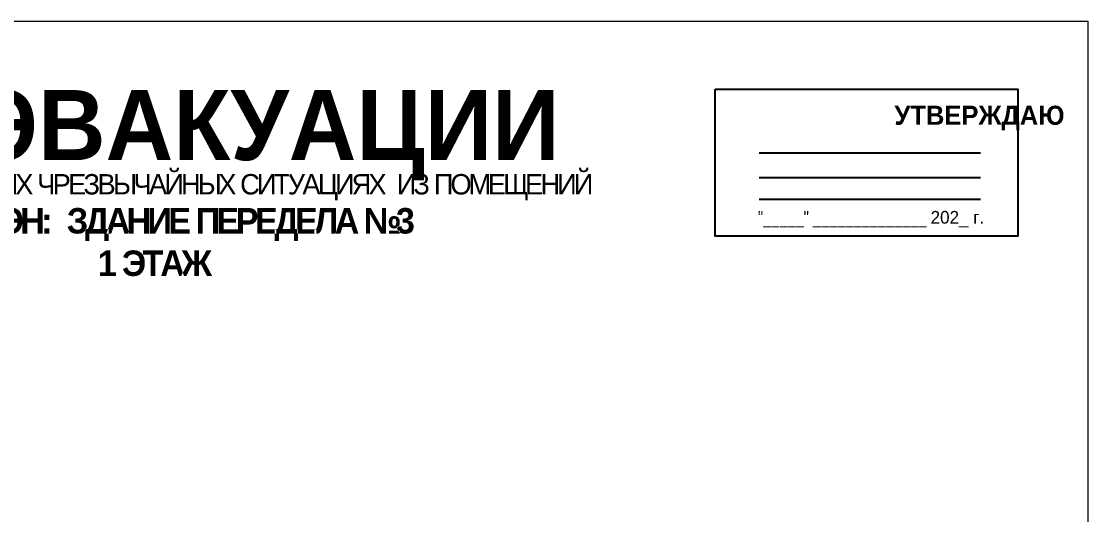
# Model space of a CAD drawing. Header units: millimetres. Extents: x 13810 to 67229, y 12374 to 21950.
# Drawn here: x 33052.6 to 33387.4, y 15970.9 to 16125.9 of the extents above; entities that cross this region are included whole.
import ezdxf

# ---------------------------------------------------------------- set-up
doc = ezdxf.new("R2010")
doc.units = ezdxf.units.MM
doc.styles.add('обычный', font='arial.ttf')

msp = doc.modelspace()

# ---------------------------------------------------------------- linework, layer by layer
at = {"color": 126, "lineweight": 0, "true_color": 0x008754}
msp.add_lwpolyline([(32787.42, 16125.89), (33387.42, 16125.89), (33387.42, 15730.89), (32787.42, 15730.89)], close=True, dxfattribs=at)
msp.add_lwpolyline([(32787.42, 16125.89), (33387.42, 16125.89), (33387.42, 15730.89), (32787.42, 15730.89)], close=True, dxfattribs=at)
msp.add_lwpolyline([(32787.42, 16125.89), (33387.42, 16125.89), (33387.42, 15730.89), (32787.42, 15730.89)], close=True, dxfattribs=at)
msp.add_lwpolyline([(32787.42, 16125.89), (33387.42, 16125.89), (33387.42, 15730.89), (32787.42, 15730.89)], close=True, dxfattribs=at)
msp.add_lwpolyline([(33270.51, 16104.63), (33365.51, 16104.63), (33365.51, 16058.43), (33270.51, 16058.43)], close=True)
for points in [[(33284.26, 16084.59), (33353.78, 16084.59)], [(33284.26, 16076.83), (33353.78, 16076.83)], [(33284.26, 16070.04), (33353.78, 16070.04)]]:
    msp.add_lwpolyline(points)

# ---------------------------------------------------------------- texts
at = {"lineweight": 0, "style": 'обычный'}
for s, insert, char_height, width, attachment_point in [('{\\fProxima Nova Rg|b1|i0|c204|p2;ПЛАН ЭВАКУАЦИИ}', (32944.44, 16104.3), 22, 493.8901, 1), ('\\pi-18,l18,t18;{\\fProxima Nova Rg|b1|i0|c204|p2;УТВЕРЖДАЮ\\H1.1997x; }', (33353.45, 16095.51), 6, 126.6484, 5), ('{\\fArial Narrow|b0|i0|c204|p34;"_____" ______________ \\fProxima Nova Rg|b0|i0|c204|p2;202_ г. }', (33319.41, 16063.75), 4, 78.6503, 5)]:
    msp.add_mtext(s, dxfattribs=dict(at, insert=insert, char_height=char_height, width=width, attachment_point=attachment_point))
at = {"color": 0, "lineweight": 0, "insert": (33093.83, 16072.52), "char_height": 8, "width": 449.2158, "attachment_point": 5, "style": 'обычный'}
msp.add_mtext('{\\fArial Black|b1|i0|c204|p34;\\H2x;\\T0.85;  \\fArial Narrow|b0|i0|c204|p34;\\H0.8x;\\W0.9;\\P\\fProxima Nova Rg|b0|i0|c204|p2;\\H0.5x;\\W1;\\C256;ПРИ ПОЖАРЕ  ИЛИ ДРУГИХ ЧРЕЗВЫЧАЙНЫХ СИТУАЦИЯХ  ИЗ ПОМЕЩЕНИЙ \\fProxima Nova Rg|b1|i0|c204|p2;\\H1.25x;\\P ОКН  ЦЭН:  ЗДАНИЕ ПЕРЕДЕЛА №3\\P1 ЭТАЖ}', dxfattribs=at)

doc.saveas('drawing.dxf')
